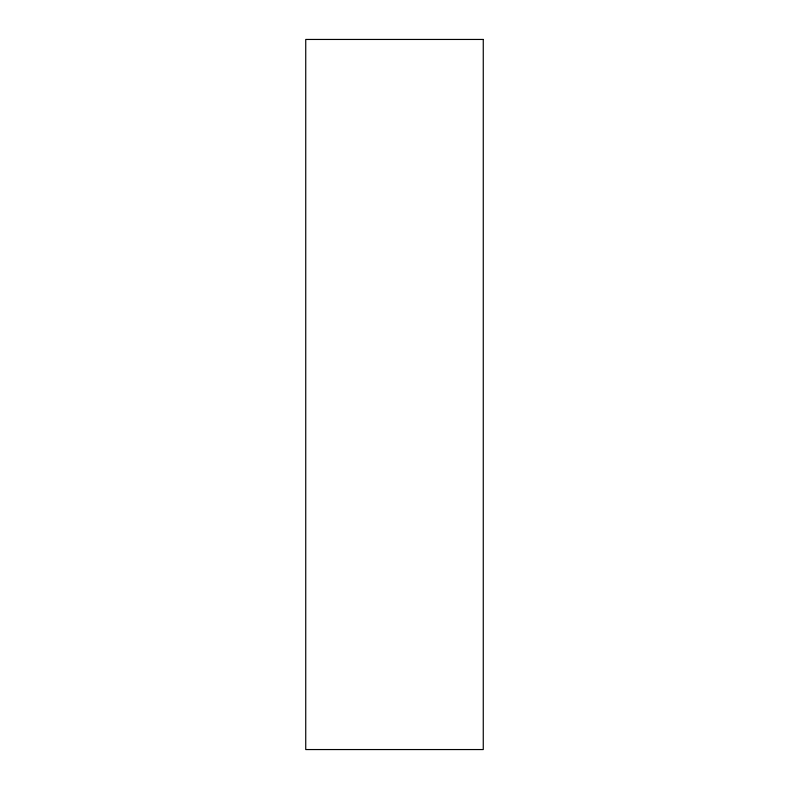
<?xml version="1.0" encoding="UTF-8"?>
<svg xmlns="http://www.w3.org/2000/svg" width="789" height="789" viewBox="0 0 789 789"><rect width="100%" height="100%" fill="white"/><g stroke="black" fill="none" stroke-linecap="round" stroke-linejoin="round"><path stroke-width="1.18" d="M483.262 39.45L305.738 39.45L305.738 749.55L483.262 749.55L483.262 39.45"/></g></svg>
